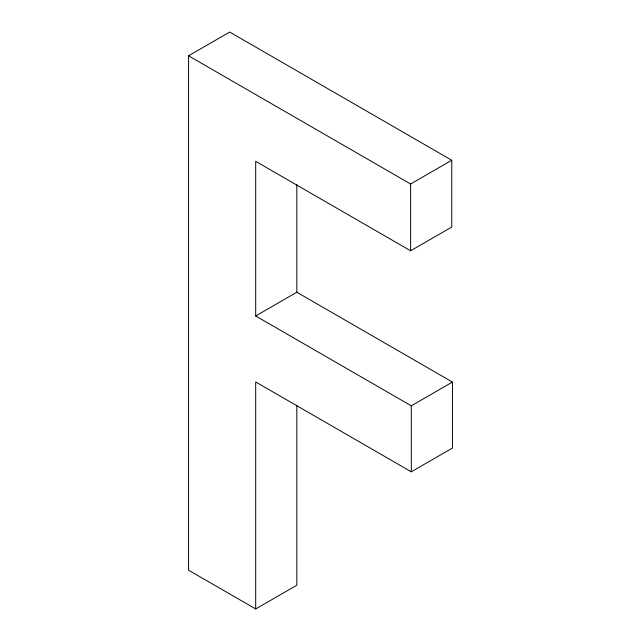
<?xml version="1.0" encoding="UTF-8"?>
<svg xmlns="http://www.w3.org/2000/svg" width="641" height="641" viewBox="0 0 641 641"><rect width="100%" height="100%" fill="white"/><g stroke="black" fill="none" stroke-linecap="round" stroke-linejoin="round"><path stroke-width="0.96" d="M255.695 608.95L188.558 570.194L188.558 55.799L229.702 32.05L451.753 160.25L451.753 227.034L410.609 250.783L255.695 161.34L255.695 315.981L411.298 405.817L452.442 382.068L452.442 448.051L411.298 471.808L255.695 381.964L255.695 608.95L296.831 585.201L296.831 405.208M188.558 55.799L410.609 183.999L451.753 160.25M255.695 315.981L296.831 292.224L452.442 382.068M411.298 405.817L411.298 471.808M410.609 183.999L410.609 250.783M296.831 184.48L296.831 292.224"/></g></svg>
